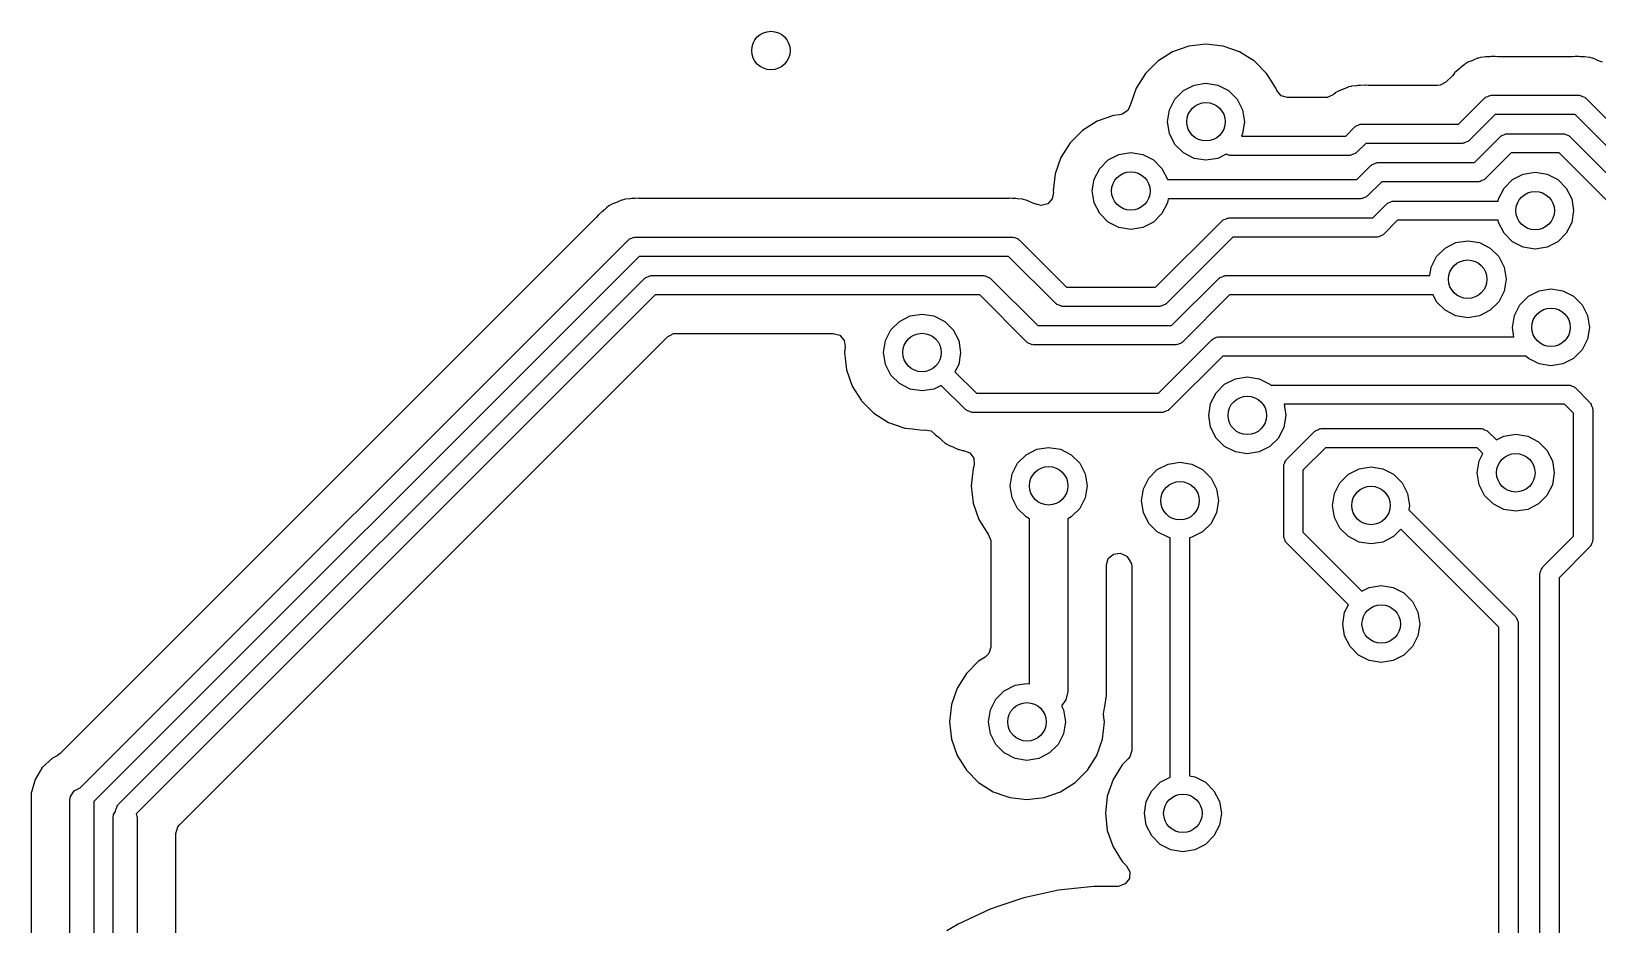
# Model space of a CAD drawing. Extents: x 0.71 to 7.56, y -5.16 to -0.79.
# Drawn here: x 3.692 to 4.333, y -2.52 to -2.154 of the extents above; entities that cross this region are included whole.
import ezdxf

# ---------------------------------------------------------------- set-up
doc = ezdxf.new("R2010")
doc.units = 0
doc.header["$MEASUREMENT"] = 0
doc.layers.add('BLACK', color=7, linetype='CONTINUOUS')

msp = doc.modelspace()

# ---------------------------------------------------------------- linework, layer by layer
at = {"layer": 'BLACK', "linetype": 'CONTINUOUS'}
for p, q in [((4.17246, -2.15925), (4.16541, -2.16004)), ((4.17952, -2.16004), (4.17246, -2.15925)), ((4.17246, -2.15925), (4.17246, -2.15925)), ((4.1587, -2.16239), (4.15269, -2.16617)), ((4.16541, -2.16004), (4.1587, -2.16239)), ((4.16541, -2.16004), (4.16541, -2.16004)), ((4.18622, -2.16239), (4.17952, -2.16004)), ((4.17952, -2.16004), (4.17952, -2.16004)), ((4.19224, -2.16617), (4.18622, -2.16239)), ((4.28172, -2.16579), (4.28156, -2.16586)), ((4.28358, -2.16494), (4.28172, -2.16579)), ((4.28376, -2.16491), (4.28358, -2.16494)), ((4.28358, -2.16494), (4.28358, -2.16494)), ((4.28478, -2.16466), (4.28376, -2.16491)), ((4.28495, -2.16459), (4.28478, -2.16466)), ((4.28699, -2.16444), (4.28495, -2.16459)), ((4.28495, -2.16459), (4.28495, -2.16459)), ((4.28716, -2.16442), (4.28699, -2.16444)), ((4.28778, -2.16434), (4.28716, -2.16442)), ((4.28839, -2.16434), (4.28778, -2.16434)), ((4.28857, -2.16433), (4.28839, -2.16434)), ((4.28909, -2.16429), (4.28857, -2.16433)), ((4.29061, -2.16419), (4.28909, -2.16429)), ((4.29079, -2.16423), (4.29061, -2.16419)), ((4.29061, -2.16419), (4.29061, -2.16419)), ((4.29183, -2.16434), (4.29079, -2.16423)), ((4.32242, -2.16434), (4.29183, -2.16434)), ((4.32346, -2.16423), (4.32242, -2.16434)), ((4.32364, -2.16419), (4.32346, -2.16423)), ((4.32499, -2.16428), (4.32364, -2.16419)), ((4.32364, -2.16419), (4.32364, -2.16419)), ((4.32568, -2.16433), (4.32499, -2.16428)), ((4.32585, -2.16434), (4.32568, -2.16433)), ((4.32647, -2.16434), (4.32585, -2.16434)), ((4.32708, -2.16442), (4.32647, -2.16434)), ((4.32726, -2.16444), (4.32708, -2.16442)), ((4.32929, -2.16459), (4.32726, -2.16444)), ((4.32947, -2.16466), (4.32929, -2.16459)), ((4.33048, -2.16491), (4.32947, -2.16466)), ((4.33067, -2.16494), (4.33048, -2.16491)), ((4.33253, -2.16579), (4.33067, -2.16494)), ((4.33067, -2.16494), (4.33067, -2.16494)), ((4.33269, -2.16586), (4.33253, -2.16579)), ((4.14767, -2.17119), (4.14389, -2.1772)), ((4.15269, -2.16617), (4.14767, -2.17119)), ((4.19726, -2.17119), (4.19224, -2.16617)), ((4.19853, -2.17322), (4.19726, -2.17119)), ((4.27338, -2.17198), (4.27064, -2.17472)), ((4.27404, -2.17117), (4.27338, -2.17198)), ((4.27414, -2.17101), (4.27404, -2.17117)), ((4.27568, -2.16967), (4.27414, -2.171)), ((4.27414, -2.171), (4.27414, -2.17101)), ((4.27581, -2.16955), (4.27568, -2.16967)), ((4.27625, -2.16911), (4.27581, -2.16955)), ((4.27674, -2.16874), (4.27625, -2.16911)), ((4.27688, -2.16863), (4.27674, -2.16874)), ((4.27801, -2.16765), (4.27688, -2.16863)), ((4.27842, -2.16729), (4.27801, -2.16765)), ((4.2786, -2.16722), (4.27842, -2.16729)), ((4.27842, -2.16729), (4.27842, -2.16729)), ((4.27949, -2.16668), (4.2786, -2.16722)), ((4.27964, -2.16657), (4.27949, -2.16668)), ((4.28156, -2.16586), (4.27964, -2.16657)), ((4.27964, -2.16657), (4.27964, -2.16657)), ((4.3346, -2.16657), (4.33269, -2.16586)), ((4.14389, -2.1772), (4.14154, -2.18391)), ((4.15972, -2.18171), (4.16321, -2.17822)), ((4.16321, -2.17822), (4.1676, -2.17599)), ((4.1676, -2.17599), (4.17246, -2.17522)), ((4.17246, -2.17522), (4.17733, -2.17599)), ((4.17733, -2.17599), (4.18172, -2.17822)), ((4.18172, -2.17822), (4.1852, -2.18171)), ((4.20104, -2.1772), (4.19853, -2.17322)), ((4.20125, -2.17781), (4.20104, -2.1772)), ((4.20104, -2.1772), (4.20104, -2.1772)), ((4.20142, -2.17823), (4.20125, -2.17781)), ((4.20322, -2.18031), (4.20142, -2.17823)), ((4.22649, -2.17849), (4.22559, -2.17903)), ((4.22664, -2.17838), (4.22649, -2.17849)), ((4.22856, -2.17767), (4.22664, -2.17838)), ((4.22664, -2.17838), (4.22664, -2.17838)), ((4.22872, -2.1776), (4.22856, -2.17767)), ((4.23058, -2.17675), (4.22872, -2.1776)), ((4.23076, -2.17672), (4.23058, -2.17675)), ((4.23058, -2.17675), (4.23058, -2.17675)), ((4.23058, -2.17675), (4.23058, -2.17675)), ((4.23177, -2.17647), (4.23076, -2.17672)), ((4.23195, -2.1764), (4.23177, -2.17647)), ((4.23399, -2.17625), (4.23195, -2.1764)), ((4.23416, -2.17624), (4.23399, -2.17625)), ((4.23477, -2.17615), (4.23416, -2.17624)), ((4.23539, -2.17615), (4.23477, -2.17615)), ((4.23477, -2.17615), (4.23477, -2.17615)), ((4.23477, -2.17615), (4.23477, -2.17615)), ((4.23557, -2.17614), (4.23539, -2.17615)), ((4.23565, -2.17614), (4.23557, -2.17614)), ((4.2376, -2.176), (4.23565, -2.17614)), ((4.23779, -2.17604), (4.2376, -2.176)), ((4.2376, -2.176), (4.2376, -2.176)), ((4.23883, -2.17615), (4.23779, -2.17604)), ((4.26719, -2.17615), (4.23883, -2.17615)), ((4.26823, -2.17604), (4.26719, -2.17615)), ((4.27064, -2.17472), (4.26823, -2.17604)), ((4.1414, -2.18416), (4.14049, -2.18631)), ((4.14148, -2.18417), (4.1414, -2.18416)), ((4.14154, -2.18391), (4.14148, -2.18417)), ((4.15749, -2.1861), (4.15972, -2.18171)), ((4.1852, -2.18171), (4.18744, -2.1861)), ((4.20586, -2.18108), (4.20322, -2.18031)), ((4.22132, -2.18108), (4.20586, -2.18108)), ((4.22201, -2.18103), (4.22132, -2.18108)), ((4.22452, -2.17989), (4.22201, -2.18103)), ((4.22542, -2.17911), (4.22452, -2.17989)), ((4.22559, -2.17903), (4.22542, -2.17911)), ((4.22542, -2.17911), (4.22542, -2.17911)), ((4.27574, -2.19192), (4.2864, -2.18126)), ((4.2864, -2.18126), (4.28668, -2.18111)), ((4.28668, -2.18111), (4.28687, -2.18086)), ((4.28687, -2.18086), (4.28775, -2.18057)), ((4.28775, -2.18057), (4.28857, -2.18015)), ((4.28857, -2.18015), (4.28888, -2.1802)), ((4.28888, -2.1802), (4.28919, -2.1801)), ((4.28919, -2.1801), (4.32506, -2.1801)), ((4.32506, -2.1801), (4.32536, -2.1802)), ((4.32536, -2.1802), (4.32568, -2.18015)), ((4.32568, -2.18015), (4.3265, -2.18057)), ((4.3265, -2.18057), (4.32738, -2.18086)), ((4.32738, -2.18086), (4.32756, -2.18111)), ((4.32756, -2.18111), (4.32785, -2.18126)), ((4.32785, -2.18126), (4.36105, -2.21446)), ((4.12795, -2.19072), (4.12194, -2.1945)), ((4.13466, -2.18837), (4.12795, -2.19072)), ((4.13725, -2.18808), (4.13466, -2.18837)), ((4.13823, -2.18787), (4.13725, -2.18808)), ((4.14049, -2.18631), (4.13823, -2.18787)), ((4.15672, -2.19096), (4.15749, -2.1861)), ((4.15749, -2.19583), (4.15672, -2.19096)), ((4.18744, -2.1861), (4.18821, -2.19096)), ((4.18821, -2.19096), (4.18744, -2.19583)), ((4.29082, -2.18798), (4.28016, -2.19864)), ((4.32343, -2.18798), (4.29082, -2.18798)), ((4.35433, -2.21888), (4.32343, -2.18798)), ((4.12194, -2.1945), (4.11692, -2.19952)), ((4.15972, -2.20022), (4.15749, -2.19583)), ((4.18744, -2.19583), (4.18692, -2.19685)), ((4.18692, -2.19685), (4.22962, -2.19685)), ((4.22962, -2.19685), (4.2334, -2.19307)), ((4.2334, -2.19307), (4.23368, -2.19292)), ((4.23368, -2.19292), (4.23387, -2.19267)), ((4.23387, -2.19267), (4.23475, -2.19238)), ((4.23475, -2.19238), (4.23557, -2.19196)), ((4.23557, -2.19196), (4.23588, -2.19201)), ((4.23588, -2.19201), (4.23618, -2.19192)), ((4.23618, -2.19192), (4.27574, -2.19192)), ((4.28227, -2.20766), (4.29292, -2.19701)), ((4.29292, -2.19701), (4.29321, -2.19686)), ((4.29321, -2.19686), (4.29339, -2.1966)), ((4.29339, -2.1966), (4.29427, -2.19632)), ((4.29427, -2.19632), (4.29509, -2.1959)), ((4.29509, -2.1959), (4.29541, -2.19595)), ((4.29541, -2.19595), (4.29571, -2.19585)), ((4.29571, -2.19585), (4.31854, -2.19585)), ((4.31854, -2.19585), (4.31884, -2.19595)), ((4.31884, -2.19595), (4.31915, -2.1959)), ((4.31915, -2.1959), (4.31998, -2.19632)), ((4.31998, -2.19632), (4.32085, -2.1966)), ((4.32085, -2.1966), (4.32104, -2.19686)), ((4.32104, -2.19686), (4.32132, -2.19701)), ((4.32132, -2.19701), (4.3453, -2.22099)), ((4.11692, -2.19952), (4.11314, -2.20553)), ((4.13685, -2.20431), (4.14171, -2.20354)), ((4.14171, -2.20354), (4.14658, -2.20431)), ((4.16321, -2.2037), (4.15972, -2.20022)), ((4.1676, -2.20594), (4.16321, -2.2037)), ((4.18072, -2.20422), (4.17733, -2.20594)), ((4.18085, -2.20426), (4.18072, -2.20422)), ((4.18167, -2.20468), (4.18085, -2.20426)), ((4.23269, -2.20426), (4.23187, -2.20468)), ((4.23356, -2.20397), (4.23269, -2.20426)), ((4.23375, -2.20372), (4.23356, -2.20397)), ((4.23403, -2.20357), (4.23375, -2.20372)), ((4.23782, -2.19979), (4.23403, -2.20357)), ((4.27737, -2.19979), (4.23782, -2.19979)), ((4.27768, -2.19969), (4.27737, -2.19979)), ((4.27799, -2.19974), (4.27768, -2.19969)), ((4.27881, -2.19932), (4.27799, -2.19974)), ((4.27969, -2.19904), (4.27881, -2.19932)), ((4.27987, -2.19878), (4.27969, -2.19904)), ((4.28016, -2.19864), (4.27987, -2.19878)), ((4.29734, -2.20373), (4.28668, -2.21438)), ((4.31691, -2.20373), (4.29734, -2.20373)), ((4.33858, -2.2254), (4.31691, -2.20373)), ((4.11314, -2.20553), (4.11079, -2.21223)), ((4.12674, -2.21442), (4.12897, -2.21003)), ((4.12897, -2.21003), (4.13246, -2.20655)), ((4.13246, -2.20655), (4.13685, -2.20431)), ((4.14658, -2.20431), (4.15097, -2.20655)), ((4.15097, -2.20655), (4.15445, -2.21003)), ((4.15445, -2.21003), (4.15669, -2.21442)), ((4.17246, -2.20671), (4.1676, -2.20594)), ((4.17733, -2.20594), (4.17246, -2.20671)), ((4.18198, -2.20463), (4.18167, -2.20468)), ((4.18229, -2.20472), (4.18198, -2.20463)), ((4.23125, -2.20472), (4.18229, -2.20472)), ((4.23155, -2.20463), (4.23125, -2.20472)), ((4.23187, -2.20468), (4.23155, -2.20463)), ((4.23417, -2.21457), (4.23992, -2.20882)), ((4.23992, -2.20882), (4.24021, -2.20867)), ((4.24021, -2.20867), (4.24039, -2.20842)), ((4.24039, -2.20842), (4.24127, -2.20813)), ((4.24127, -2.20813), (4.24209, -2.20771)), ((4.24209, -2.20771), (4.24241, -2.20776)), ((4.24241, -2.20776), (4.24271, -2.20766)), ((4.24271, -2.20766), (4.28227, -2.20766)), ((4.11079, -2.21223), (4.11, -2.21929)), ((4.11079, -2.21223), (4.11079, -2.21223)), ((4.12596, -2.21929), (4.12674, -2.21442)), ((4.15669, -2.21442), (4.15671, -2.21457)), ((4.15671, -2.21457), (4.23417, -2.21457)), ((4.24434, -2.21554), (4.23859, -2.22129)), ((4.2839, -2.21554), (4.24434, -2.21554)), ((4.2842, -2.21544), (4.2839, -2.21554)), ((4.28451, -2.21549), (4.2842, -2.21544)), ((4.28533, -2.21507), (4.28451, -2.21549)), ((4.28621, -2.21479), (4.28533, -2.21507)), ((4.2864, -2.21453), (4.28621, -2.21479)), ((4.28668, -2.21438), (4.2864, -2.21453)), ((4.29438, -2.21809), (4.29787, -2.21461)), ((4.29787, -2.21461), (4.30226, -2.21237)), ((4.30226, -2.21237), (4.30712, -2.2116)), ((4.30712, -2.2116), (4.31199, -2.21237)), ((4.31199, -2.21237), (4.31638, -2.21461)), ((4.31638, -2.21461), (4.31986, -2.21809)), ((3.93337, -2.22302), (3.93151, -2.22387)), ((3.93356, -2.223), (3.93337, -2.22302)), ((3.93337, -2.22302), (3.93337, -2.22302)), ((3.93457, -2.22274), (3.93356, -2.223)), ((3.93474, -2.22267), (3.93457, -2.22274)), ((3.93678, -2.22253), (3.93474, -2.22267)), ((3.93474, -2.22267), (3.93474, -2.22267)), ((3.93695, -2.22251), (3.93678, -2.22253)), ((3.93757, -2.22242), (3.93695, -2.22251)), ((3.93819, -2.22242), (3.93757, -2.22242)), ((3.93836, -2.22242), (3.93819, -2.22242)), ((3.93888, -2.22238), (3.93836, -2.22242)), ((3.9404, -2.22227), (3.93888, -2.22238)), ((3.94058, -2.22231), (3.9404, -2.22227)), ((3.9404, -2.22227), (3.9404, -2.22227)), ((3.94162, -2.22242), (3.94058, -2.22231)), ((4.09066, -2.22242), (3.94162, -2.22242)), ((4.0917, -2.22231), (4.09066, -2.22242)), ((4.09189, -2.22227), (4.0917, -2.22231)), ((4.09323, -2.22237), (4.09189, -2.22227)), ((4.09189, -2.22227), (4.09189, -2.22227)), ((4.09392, -2.22242), (4.09323, -2.22237)), ((4.0941, -2.22242), (4.09392, -2.22242)), ((4.09472, -2.22242), (4.0941, -2.22242)), ((4.09533, -2.22251), (4.09472, -2.22242)), ((4.0955, -2.22253), (4.09533, -2.22251)), ((4.09754, -2.22267), (4.0955, -2.22253)), ((4.09772, -2.22274), (4.09754, -2.22267)), ((4.09873, -2.223), (4.09772, -2.22274)), ((4.09892, -2.22302), (4.09873, -2.223)), ((4.10077, -2.22387), (4.09892, -2.22302)), ((4.09892, -2.22302), (4.09892, -2.22302)), ((4.10958, -2.22254), (4.10772, -2.22457)), ((4.11006, -2.21983), (4.10958, -2.22254)), ((4.11, -2.21929), (4.11, -2.21929)), ((4.11, -2.21929), (4.11006, -2.21983)), ((4.12674, -2.22416), (4.12596, -2.21929)), ((4.15696, -2.22244), (4.15669, -2.22416)), ((4.2358, -2.22244), (4.15696, -2.22244)), ((4.23611, -2.22234), (4.2358, -2.22244)), ((4.23642, -2.22239), (4.23611, -2.22234)), ((4.23724, -2.22197), (4.23642, -2.22239)), ((4.23812, -2.22169), (4.23724, -2.22197)), ((4.2383, -2.22143), (4.23812, -2.22169)), ((4.23859, -2.22129), (4.2383, -2.22143)), ((4.24779, -2.22388), (4.24861, -2.22346)), ((4.24861, -2.22346), (4.24893, -2.22351)), ((4.24893, -2.22351), (4.24923, -2.22341)), ((4.24923, -2.22341), (4.292, -2.22341)), ((4.292, -2.22341), (4.29215, -2.22248)), ((4.29215, -2.22248), (4.29438, -2.21809)), ((4.31986, -2.21809), (4.3221, -2.22248)), ((4.3221, -2.22248), (4.32287, -2.22735)), ((3.92383, -2.22925), (3.92317, -2.23006)), ((3.92393, -2.22909), (3.92383, -2.22925)), ((3.92547, -2.22775), (3.92393, -2.22909)), ((3.92393, -2.22909), (3.92393, -2.22909)), ((3.9256, -2.22763), (3.92547, -2.22775)), ((3.92604, -2.2272), (3.9256, -2.22763)), ((3.92654, -2.22682), (3.92604, -2.2272)), ((3.92667, -2.22672), (3.92654, -2.22682)), ((3.92727, -2.2262), (3.92667, -2.22672)), ((3.92821, -2.22538), (3.92727, -2.2262)), ((3.92839, -2.2253), (3.92821, -2.22538)), ((3.92821, -2.22538), (3.92821, -2.22538)), ((3.92928, -2.22477), (3.92839, -2.2253)), ((3.92944, -2.22465), (3.92928, -2.22477)), ((3.93135, -2.22394), (3.92944, -2.22465)), ((3.92944, -2.22465), (3.92944, -2.22465)), ((3.93151, -2.22387), (3.93135, -2.22394)), ((4.10093, -2.22394), (4.10077, -2.22387)), ((4.10285, -2.22465), (4.10093, -2.22394)), ((4.10287, -2.22466), (4.10285, -2.22465)), ((4.1029, -2.22467), (4.10287, -2.22466)), ((4.10317, -2.22478), (4.1029, -2.22467)), ((4.10318, -2.22475), (4.10317, -2.22478)), ((4.10506, -2.22526), (4.10318, -2.22475)), ((4.10772, -2.22457), (4.10506, -2.22526)), ((4.12897, -2.22855), (4.12674, -2.22416)), ((4.13246, -2.23203), (4.12897, -2.22855)), ((4.15445, -2.22855), (4.15097, -2.23203)), ((4.15669, -2.22416), (4.15445, -2.22855)), ((4.2407, -2.23031), (4.24645, -2.22456)), ((4.24645, -2.22456), (4.24673, -2.22442)), ((4.24673, -2.22442), (4.24692, -2.22416)), ((4.24692, -2.22416), (4.24779, -2.22388)), ((4.32287, -2.22735), (4.3221, -2.23222)), ((3.92317, -2.23006), (3.70366, -2.44958)), ((4.13685, -2.23427), (4.13246, -2.23203)), ((4.14171, -2.23504), (4.13685, -2.23427)), ((4.14658, -2.23427), (4.14171, -2.23504)), ((4.15097, -2.23203), (4.14658, -2.23427)), ((4.15186, -2.25866), (4.17905, -2.23147)), ((4.17905, -2.23147), (4.17933, -2.23132)), ((4.17933, -2.23132), (4.17952, -2.23107)), ((4.17952, -2.23107), (4.1804, -2.23078)), ((4.1804, -2.23078), (4.18122, -2.23036)), ((4.18122, -2.23036), (4.18153, -2.23041)), ((4.18153, -2.23041), (4.18184, -2.23031)), ((4.18184, -2.23031), (4.2407, -2.23031)), ((4.25086, -2.23129), (4.24511, -2.23704)), ((4.292, -2.23129), (4.25086, -2.23129)), ((4.29215, -2.23222), (4.292, -2.23129)), ((4.29438, -2.23661), (4.29215, -2.23222)), ((4.3221, -2.23222), (4.31986, -2.23661)), ((3.7119, -2.46363), (3.93619, -2.23934)), ((3.93619, -2.23934), (3.93648, -2.2392)), ((3.93648, -2.2392), (3.93666, -2.23894)), ((3.93666, -2.23894), (3.93754, -2.23866)), ((3.93754, -2.23866), (3.93836, -2.23824)), ((3.93836, -2.23824), (3.93867, -2.23829)), ((3.93867, -2.23829), (3.93898, -2.23819)), ((3.93898, -2.23819), (4.09331, -2.23819)), ((4.09331, -2.23819), (4.09361, -2.23829)), ((4.09361, -2.23829), (4.09392, -2.23824)), ((4.09392, -2.23824), (4.09474, -2.23866)), ((4.09474, -2.23866), (4.09562, -2.23894)), ((4.09562, -2.23894), (4.09581, -2.2392)), ((4.09581, -2.2392), (4.09609, -2.23934)), ((4.09609, -2.23934), (4.11541, -2.25866)), ((4.18347, -2.23819), (4.15627, -2.26538)), ((4.24233, -2.23819), (4.18347, -2.23819)), ((4.24263, -2.23809), (4.24233, -2.23819)), ((4.24294, -2.23814), (4.24263, -2.23809)), ((4.24376, -2.23772), (4.24294, -2.23814)), ((4.24464, -2.23744), (4.24376, -2.23772)), ((4.24483, -2.23718), (4.24464, -2.23744)), ((4.24511, -2.23704), (4.24483, -2.23718)), ((4.26679, -2.24614), (4.27027, -2.24266)), ((4.27027, -2.24266), (4.27466, -2.24042)), ((4.27466, -2.24042), (4.27953, -2.23965)), ((4.27953, -2.23965), (4.28439, -2.24042)), ((4.28439, -2.24042), (4.28878, -2.24266)), ((4.28878, -2.24266), (4.29227, -2.24614)), ((4.29787, -2.24009), (4.29438, -2.23661)), ((4.30226, -2.24233), (4.29787, -2.24009)), ((4.30712, -2.2431), (4.30226, -2.24233)), ((4.31199, -2.24233), (4.30712, -2.2431)), ((4.31638, -2.24009), (4.31199, -2.24233)), ((4.31986, -2.23661), (4.31638, -2.24009)), ((3.94061, -2.24606), (3.71752, -2.46915)), ((4.09168, -2.24606), (3.94061, -2.24606)), ((4.111, -2.26538), (4.09168, -2.24606)), ((4.26455, -2.25053), (4.26679, -2.24614)), ((4.29227, -2.24614), (4.2945, -2.25053)), ((3.72753, -2.47027), (3.94272, -2.25509)), ((3.94272, -2.25509), (3.943, -2.25495)), ((3.943, -2.25495), (3.94319, -2.25469)), ((3.94319, -2.25469), (3.94406, -2.2544)), ((3.94406, -2.2544), (3.94488, -2.25399)), ((3.94488, -2.25399), (3.9452, -2.25404)), ((3.9452, -2.25404), (3.9455, -2.25394)), ((3.9455, -2.25394), (4.0815, -2.25394)), ((4.0815, -2.25394), (4.0818, -2.25404)), ((4.0818, -2.25404), (4.08211, -2.25399)), ((4.08211, -2.25399), (4.08293, -2.2544)), ((4.08293, -2.2544), (4.08381, -2.25469)), ((4.08381, -2.25469), (4.084, -2.25495)), ((4.084, -2.25495), (4.08428, -2.25509)), ((4.08428, -2.25509), (4.1036, -2.27441)), ((4.15838, -2.27441), (4.1777, -2.25509)), ((4.1777, -2.25509), (4.17798, -2.25495)), ((4.17798, -2.25495), (4.17817, -2.25469)), ((4.17817, -2.25469), (4.17905, -2.2544)), ((4.17905, -2.2544), (4.17987, -2.25399)), ((4.17987, -2.25399), (4.18018, -2.25404)), ((4.18018, -2.25404), (4.18048, -2.25394)), ((4.18048, -2.25394), (4.26401, -2.25394)), ((4.26401, -2.25394), (4.26455, -2.25053)), ((4.2945, -2.25053), (4.29528, -2.2554)), ((4.29528, -2.2554), (4.2945, -2.26027)), ((3.94713, -2.26181), (3.73475, -2.47419)), ((4.07987, -2.26181), (3.94713, -2.26181)), ((4.09918, -2.28113), (4.07987, -2.26181)), ((4.11541, -2.25866), (4.15186, -2.25866)), ((4.18212, -2.26181), (4.1628, -2.28113)), ((4.26534, -2.26181), (4.18212, -2.26181)), ((4.26679, -2.26466), (4.26534, -2.26181)), ((4.2945, -2.26027), (4.29227, -2.26466)), ((4.30433, -2.26238), (4.30872, -2.26014)), ((4.30872, -2.26014), (4.31358, -2.25937)), ((4.31358, -2.25937), (4.31845, -2.26014)), ((4.31845, -2.26014), (4.32284, -2.26238)), ((4.11128, -2.26553), (4.111, -2.26538)), ((4.11147, -2.26578), (4.11128, -2.26553)), ((4.11234, -2.26607), (4.11147, -2.26578)), ((4.11316, -2.26649), (4.11234, -2.26607)), ((4.11348, -2.26644), (4.11316, -2.26649)), ((4.11378, -2.26654), (4.11348, -2.26644)), ((4.15349, -2.26654), (4.11378, -2.26654)), ((4.15379, -2.26644), (4.15349, -2.26654)), ((4.15411, -2.26649), (4.15379, -2.26644)), ((4.15493, -2.26607), (4.15411, -2.26649)), ((4.1558, -2.26578), (4.15493, -2.26607)), ((4.15599, -2.26553), (4.1558, -2.26578)), ((4.15627, -2.26538), (4.15599, -2.26553)), ((4.27027, -2.26814), (4.26679, -2.26466)), ((4.27466, -2.27038), (4.27027, -2.26814)), ((4.28878, -2.26814), (4.28439, -2.27038)), ((4.29227, -2.26466), (4.28878, -2.26814)), ((4.2986, -2.27025), (4.30084, -2.26586)), ((4.30084, -2.26586), (4.30433, -2.26238)), ((4.32284, -2.26238), (4.32632, -2.26586)), ((4.32632, -2.26586), (4.32856, -2.27025)), ((4.04356, -2.27616), (4.04704, -2.27267)), ((4.04704, -2.27267), (4.05143, -2.27044)), ((4.05143, -2.27044), (4.0563, -2.26967)), ((4.0563, -2.26967), (4.06117, -2.27044)), ((4.06117, -2.27044), (4.06556, -2.27267)), ((4.06556, -2.27267), (4.06904, -2.27616)), ((4.1036, -2.27441), (4.15838, -2.27441)), ((4.27953, -2.27115), (4.27466, -2.27038)), ((4.28439, -2.27038), (4.27953, -2.27115)), ((4.29783, -2.27512), (4.2986, -2.27025)), ((4.32856, -2.27025), (4.32933, -2.27512)), ((3.75243, -2.47881), (3.95223, -2.27901)), ((3.95223, -2.27901), (3.95465, -2.27769)), ((3.95465, -2.27769), (3.95568, -2.27758)), ((3.95568, -2.27758), (4.02, -2.27758)), ((4.02, -2.27758), (4.02264, -2.27835)), ((4.02264, -2.27835), (4.02444, -2.28043)), ((4.02444, -2.28043), (4.02486, -2.28301)), ((4.04055, -2.28541), (4.04132, -2.28055)), ((4.04132, -2.28055), (4.04356, -2.27616)), ((4.06904, -2.27616), (4.07128, -2.28055)), ((4.07128, -2.28055), (4.07205, -2.28541)), ((4.09947, -2.28127), (4.09918, -2.28113)), ((4.15299, -2.30207), (4.17491, -2.28016)), ((4.1628, -2.28113), (4.16251, -2.28127)), ((4.17491, -2.28016), (4.17519, -2.28001)), ((4.17519, -2.28001), (4.17538, -2.27976)), ((4.17538, -2.27976), (4.17625, -2.27947)), ((4.17625, -2.27947), (4.17707, -2.27905)), ((4.17707, -2.27905), (4.17739, -2.2791)), ((4.17739, -2.2791), (4.17769, -2.279)), ((4.17769, -2.279), (4.29845, -2.279)), ((4.29845, -2.279), (4.29783, -2.27512)), ((4.32856, -2.27999), (4.32632, -2.28438)), ((4.32933, -2.27512), (4.32856, -2.27999)), ((4.02486, -2.28301), (4.02458, -2.28541)), ((4.02458, -2.28541), (4.02458, -2.28541)), ((4.02458, -2.28541), (4.02538, -2.29247)), ((4.04132, -2.29028), (4.04055, -2.28541)), ((4.07205, -2.28541), (4.07128, -2.29028)), ((4.09965, -2.28153), (4.09947, -2.28127)), ((4.10053, -2.28182), (4.09965, -2.28153)), ((4.10135, -2.28224), (4.10053, -2.28182)), ((4.10167, -2.28219), (4.10135, -2.28224)), ((4.10197, -2.28228), (4.10167, -2.28219)), ((4.16001, -2.28228), (4.10197, -2.28228)), ((4.17932, -2.28688), (4.15741, -2.30879)), ((4.16031, -2.28219), (4.16001, -2.28228)), ((4.16063, -2.28224), (4.16031, -2.28219)), ((4.16145, -2.28182), (4.16063, -2.28224)), ((4.16233, -2.28153), (4.16145, -2.28182)), ((4.16251, -2.28127), (4.16233, -2.28153)), ((4.30334, -2.28688), (4.17932, -2.28688)), ((4.30433, -2.28786), (4.30334, -2.28688)), ((4.32632, -2.28438), (4.32284, -2.28786)), ((4.02538, -2.29247), (4.02538, -2.29247)), ((4.02538, -2.29247), (4.02772, -2.29917)), ((4.04356, -2.29467), (4.04132, -2.29028)), ((4.07128, -2.29028), (4.06974, -2.29329)), ((4.06974, -2.29329), (4.07852, -2.30207)), ((4.30872, -2.2901), (4.30433, -2.28786)), ((4.31358, -2.29087), (4.30872, -2.2901)), ((4.31845, -2.2901), (4.31358, -2.29087)), ((4.32284, -2.28786), (4.31845, -2.2901)), ((4.02772, -2.29917), (4.03134, -2.30493)), ((4.04704, -2.29815), (4.04356, -2.29467)), ((4.05143, -2.30039), (4.04704, -2.29815)), ((4.0563, -2.30116), (4.05143, -2.30039)), ((4.06117, -2.30039), (4.0563, -2.30116)), ((4.06418, -2.29886), (4.06117, -2.30039)), ((4.07411, -2.30879), (4.06418, -2.29886)), ((4.17661, -2.30189), (4.18009, -2.29841)), ((4.18009, -2.29841), (4.18448, -2.29617)), ((4.18448, -2.29617), (4.18935, -2.2954)), ((4.18935, -2.2954), (4.19422, -2.29617)), ((4.19422, -2.29617), (4.19861, -2.29841)), ((4.19861, -2.29841), (4.19894, -2.29874)), ((4.19894, -2.29874), (4.32079, -2.29874)), ((4.32079, -2.29874), (4.32109, -2.29884)), ((4.32109, -2.29884), (4.3214, -2.29879)), ((4.3214, -2.29879), (4.32223, -2.29921)), ((4.32223, -2.29921), (4.3231, -2.29949)), ((4.3231, -2.29949), (4.32329, -2.29975)), ((4.32329, -2.29975), (4.32357, -2.29989)), ((4.32357, -2.29989), (4.32954, -2.30586)), ((4.03134, -2.30493), (4.0315, -2.30519)), ((4.0315, -2.30519), (4.03653, -2.31021)), ((4.07852, -2.30207), (4.15299, -2.30207)), ((4.1736, -2.31115), (4.17437, -2.30628)), ((4.17437, -2.30628), (4.17661, -2.30189)), ((4.31916, -2.30661), (4.20438, -2.30661)), ((4.20438, -2.30661), (4.2051, -2.31115)), ((4.32281, -2.31027), (4.31916, -2.30661)), ((4.32954, -2.30586), (4.32968, -2.30614)), ((4.32968, -2.30614), (4.32994, -2.30633)), ((4.32994, -2.30633), (4.33022, -2.3072)), ((4.03653, -2.31021), (4.04254, -2.31399)), ((4.07439, -2.30893), (4.07411, -2.30879)), ((4.07458, -2.30919), (4.07439, -2.30893)), ((4.07545, -2.30948), (4.07458, -2.30919)), ((4.07628, -2.30989), (4.07545, -2.30948)), ((4.07659, -2.30984), (4.07628, -2.30989)), ((4.07689, -2.30994), (4.07659, -2.30984)), ((4.15462, -2.30994), (4.07689, -2.30994)), ((4.15493, -2.30984), (4.15462, -2.30994)), ((4.15524, -2.30989), (4.15493, -2.30984)), ((4.15606, -2.30948), (4.15524, -2.30989)), ((4.15694, -2.30919), (4.15606, -2.30948)), ((4.15713, -2.30893), (4.15694, -2.30919)), ((4.15741, -2.30879), (4.15713, -2.30893)), ((4.17437, -2.31602), (4.1736, -2.31115)), ((4.2051, -2.31115), (4.20433, -2.31602)), ((4.32281, -2.36059), (4.32281, -2.31027)), ((4.33022, -2.3072), (4.33064, -2.30803)), ((4.33064, -2.30803), (4.33059, -2.30834)), ((4.33059, -2.30834), (4.33069, -2.30864)), ((4.33069, -2.30864), (4.33069, -2.36222)), ((4.04254, -2.31399), (4.04924, -2.31633)), ((4.04924, -2.31633), (4.04924, -2.31633)), ((4.04924, -2.31633), (4.05237, -2.31669)), ((4.05237, -2.31669), (4.0563, -2.31713)), ((4.0563, -2.31713), (4.05731, -2.31701)), ((4.05731, -2.31701), (4.06002, -2.31749)), ((4.06002, -2.31749), (4.06154, -2.31885)), ((4.06154, -2.31885), (4.06162, -2.31878)), ((4.06162, -2.31878), (4.06185, -2.31904)), ((4.06185, -2.31904), (4.06339, -2.32038)), ((4.17661, -2.32041), (4.17437, -2.31602)), ((4.20433, -2.31602), (4.20209, -2.32041)), ((4.20539, -2.32919), (4.2169, -2.31769)), ((4.2169, -2.31769), (4.21718, -2.31754)), ((4.21718, -2.31754), (4.21737, -2.31729)), ((4.21737, -2.31729), (4.21825, -2.317)), ((4.21825, -2.317), (4.21907, -2.31658)), ((4.21907, -2.31658), (4.21938, -2.31663)), ((4.21938, -2.31663), (4.21969, -2.31654)), ((4.21969, -2.31654), (4.28502, -2.31654)), ((4.28502, -2.31654), (4.28532, -2.31663)), ((4.28532, -2.31663), (4.28564, -2.31658)), ((4.28564, -2.31658), (4.28646, -2.317)), ((4.28646, -2.317), (4.28733, -2.31729)), ((4.28733, -2.31729), (4.28752, -2.31754)), ((4.28752, -2.31754), (4.2878, -2.31769)), ((4.2878, -2.31769), (4.29132, -2.3212)), ((4.29433, -2.31967), (4.29919, -2.3189)), ((4.29919, -2.3189), (4.30406, -2.31967)), ((4.06339, -2.32038), (4.06352, -2.3205)), ((4.06352, -2.3205), (4.06395, -2.32094)), ((4.06395, -2.32094), (4.06395, -2.32094)), ((4.06395, -2.32094), (4.06395, -2.32094)), ((4.06395, -2.32094), (4.06445, -2.32131)), ((4.06445, -2.32131), (4.06459, -2.32142)), ((4.06459, -2.32142), (4.06579, -2.32246)), ((4.06579, -2.32246), (4.06613, -2.32275)), ((4.06613, -2.32275), (4.0663, -2.32283)), ((4.0663, -2.32283), (4.0672, -2.32336)), ((4.0672, -2.32336), (4.06735, -2.32348)), ((4.06735, -2.32348), (4.06926, -2.32419)), ((4.06926, -2.32419), (4.06942, -2.32426)), ((4.06942, -2.32426), (4.07029, -2.32466)), ((4.07029, -2.32466), (4.07128, -2.32511)), ((4.07128, -2.32511), (4.07128, -2.32511)), ((4.07128, -2.32511), (4.07128, -2.32511)), ((4.07128, -2.32511), (4.07147, -2.32513)), ((4.07147, -2.32513), (4.07248, -2.32539)), ((4.07248, -2.32539), (4.07266, -2.32546)), ((4.07266, -2.32546), (4.07323, -2.3255)), ((4.07323, -2.3255), (4.07581, -2.32646)), ((4.09883, -2.32723), (4.10322, -2.325)), ((4.10322, -2.325), (4.10808, -2.32423)), ((4.10808, -2.32423), (4.11295, -2.325)), ((4.11295, -2.325), (4.11734, -2.32723)), ((4.18009, -2.32389), (4.17661, -2.32041)), ((4.18448, -2.32613), (4.18009, -2.32389)), ((4.19861, -2.32389), (4.19422, -2.32613)), ((4.20209, -2.32041), (4.19861, -2.32389)), ((4.22132, -2.32441), (4.21212, -2.33361)), ((4.28339, -2.32441), (4.22132, -2.32441)), ((4.28575, -2.32677), (4.28339, -2.32441)), ((4.29132, -2.3212), (4.29433, -2.31967)), ((4.30406, -2.31967), (4.30845, -2.32191)), ((4.30845, -2.32191), (4.31193, -2.32539)), ((4.31193, -2.32539), (4.31417, -2.32978)), ((4.07581, -2.32646), (4.07746, -2.32866)), ((4.07749, -2.33198), (4.07716, -2.33292)), ((4.07746, -2.32866), (4.07765, -2.33141)), ((4.07765, -2.33141), (4.07749, -2.33198)), ((4.09311, -2.33511), (4.09534, -2.33072)), ((4.09534, -2.33072), (4.09883, -2.32723)), ((4.11734, -2.32723), (4.12082, -2.33072)), ((4.12082, -2.33072), (4.12306, -2.33511)), ((4.15255, -2.33334), (4.15694, -2.33111)), ((4.15694, -2.33111), (4.16181, -2.33033)), ((4.16181, -2.33033), (4.16668, -2.33111)), ((4.16668, -2.33111), (4.17107, -2.33334)), ((4.18935, -2.3269), (4.18448, -2.32613)), ((4.19422, -2.32613), (4.18935, -2.3269)), ((4.20424, -2.33198), (4.20434, -2.33168)), ((4.20424, -2.36057), (4.20424, -2.33198)), ((4.20429, -2.33136), (4.20471, -2.33054)), ((4.20434, -2.33168), (4.20429, -2.33136)), ((4.20471, -2.33054), (4.20499, -2.32966)), ((4.20499, -2.32966), (4.20525, -2.32948)), ((4.20525, -2.32948), (4.20539, -2.32919)), ((4.2351, -2.33303), (4.23997, -2.33226)), ((4.23997, -2.33226), (4.24484, -2.33303)), ((4.28344, -2.33465), (4.28422, -2.32978)), ((4.28422, -2.32978), (4.28575, -2.32677)), ((4.31417, -2.32978), (4.31494, -2.33465)), ((4.07716, -2.33292), (4.07637, -2.33997)), ((4.07716, -2.33292), (4.07716, -2.33292)), ((4.09234, -2.33997), (4.09311, -2.33511)), ((4.12306, -2.33511), (4.12383, -2.33997)), ((4.14683, -2.34122), (4.14907, -2.33683)), ((4.14907, -2.33683), (4.15255, -2.33334)), ((4.17107, -2.33334), (4.17455, -2.33683)), ((4.17455, -2.33683), (4.17679, -2.34122)), ((4.21212, -2.33361), (4.21212, -2.35894)), ((4.22499, -2.34315), (4.22723, -2.33876)), ((4.22723, -2.33876), (4.23071, -2.33527)), ((4.23071, -2.33527), (4.2351, -2.33303)), ((4.24484, -2.33303), (4.24923, -2.33527)), ((4.24923, -2.33527), (4.25271, -2.33876)), ((4.25271, -2.33876), (4.25495, -2.34315)), ((4.28422, -2.33951), (4.28344, -2.33465)), ((4.31494, -2.33465), (4.31417, -2.33951)), ((4.07637, -2.33997), (4.07637, -2.33997)), ((4.07637, -2.33997), (4.07716, -2.34703)), ((4.09311, -2.34484), (4.09234, -2.33997)), ((4.09534, -2.34923), (4.09311, -2.34484)), ((4.12306, -2.34484), (4.12082, -2.34923)), ((4.12383, -2.33997), (4.12306, -2.34484)), ((4.14606, -2.34608), (4.14683, -2.34122)), ((4.17679, -2.34122), (4.17756, -2.34608)), ((4.22422, -2.34801), (4.22499, -2.34315)), ((4.25495, -2.34315), (4.25572, -2.34801)), ((4.28645, -2.3439), (4.28422, -2.33951)), ((4.28994, -2.34739), (4.28645, -2.3439)), ((4.31193, -2.3439), (4.30845, -2.34739)), ((4.31417, -2.33951), (4.31193, -2.3439)), ((4.07716, -2.34703), (4.07716, -2.34703)), ((4.07716, -2.34703), (4.07951, -2.35373)), ((4.09883, -2.35271), (4.09534, -2.34923)), ((4.12082, -2.34923), (4.11734, -2.35271)), ((4.14683, -2.35095), (4.14606, -2.34608)), ((4.14907, -2.35534), (4.14683, -2.35095)), ((4.17679, -2.35095), (4.17455, -2.35534)), ((4.17756, -2.34608), (4.17679, -2.35095)), ((4.22499, -2.35288), (4.22422, -2.34801)), ((4.25572, -2.34801), (4.25542, -2.34986)), ((4.25542, -2.34986), (4.29904, -2.39348)), ((4.29433, -2.34962), (4.28994, -2.34739)), ((4.29919, -2.35039), (4.29433, -2.34962)), ((4.30406, -2.34962), (4.29919, -2.35039)), ((4.30845, -2.34739), (4.30406, -2.34962)), ((4.07951, -2.35373), (4.08188, -2.35751)), ((4.08188, -2.35751), (4.08308, -2.35942)), ((4.10021, -2.35342), (4.09883, -2.35271)), ((4.10021, -2.421), (4.10021, -2.35342)), ((4.11734, -2.35271), (4.11596, -2.35342)), ((4.11596, -2.35342), (4.11596, -2.4242)), ((4.15255, -2.35882), (4.14907, -2.35534)), ((4.17455, -2.35534), (4.17107, -2.35882)), ((4.22723, -2.35727), (4.22499, -2.35288)), ((4.23071, -2.36075), (4.22723, -2.35727)), ((4.2522, -2.35777), (4.24923, -2.36075)), ((4.29232, -2.39789), (4.2522, -2.35777)), ((4.08308, -2.35942), (4.08329, -2.35975)), ((4.08329, -2.35975), (4.08338, -2.35986)), ((4.08338, -2.35986), (4.08341, -2.35995)), ((4.08341, -2.35995), (4.08343, -2.35998)), ((4.08343, -2.35998), (4.08343, -2.35998)), ((4.08343, -2.35998), (4.08442, -2.36241)), ((4.08442, -2.36241), (4.08444, -2.3629)), ((4.08444, -2.3629), (4.08444, -2.40596)), ((4.15694, -2.36106), (4.15255, -2.35882)), ((4.15787, -2.36121), (4.15694, -2.36106)), ((4.15787, -2.45917), (4.15787, -2.36121)), ((4.16668, -2.36106), (4.16575, -2.36121)), ((4.16575, -2.36121), (4.16575, -2.4587)), ((4.17107, -2.35882), (4.16668, -2.36106)), ((4.20434, -2.36087), (4.20424, -2.36057)), ((4.20429, -2.36119), (4.20434, -2.36087)), ((4.20471, -2.36201), (4.20429, -2.36119)), ((4.20499, -2.36289), (4.20471, -2.36201)), ((4.20525, -2.36307), (4.20499, -2.36289)), ((4.20539, -2.36336), (4.20525, -2.36307)), ((4.23071, -2.38867), (4.20539, -2.36336)), ((4.21212, -2.35894), (4.23627, -2.3831)), ((4.2351, -2.36299), (4.23071, -2.36075)), ((4.23997, -2.36376), (4.2351, -2.36299)), ((4.24484, -2.36299), (4.23997, -2.36376)), ((4.24923, -2.36075), (4.24484, -2.36299)), ((4.31021, -2.3732), (4.32281, -2.36059)), ((4.33022, -2.36366), (4.32994, -2.36454)), ((4.33064, -2.36284), (4.33022, -2.36366)), ((4.33069, -2.36222), (4.33059, -2.36253)), ((4.33059, -2.36253), (4.33064, -2.36284)), ((4.13173, -2.37235), (4.1325, -2.36971)), ((4.1325, -2.36971), (4.13458, -2.36791)), ((4.13458, -2.36791), (4.1373, -2.36752)), ((4.1373, -2.36752), (4.1398, -2.36866)), ((4.1398, -2.36866), (4.14006, -2.3689)), ((4.14006, -2.3689), (4.14068, -2.36952)), ((4.14068, -2.36952), (4.14199, -2.37193)), ((4.32954, -2.36501), (4.31693, -2.37762)), ((4.32968, -2.36473), (4.32954, -2.36501)), ((4.32994, -2.36454), (4.32968, -2.36473)), ((4.13173, -2.42575), (4.13173, -2.37235)), ((4.14199, -2.37193), (4.14211, -2.37297)), ((4.14211, -2.37297), (4.14211, -2.44831)), ((4.30906, -2.37598), (4.30915, -2.37568)), ((4.30906, -4.54393), (4.30906, -2.37598)), ((4.3091, -2.37537), (4.30952, -2.37455)), ((4.30915, -2.37568), (4.3091, -2.37537)), ((4.30952, -2.37455), (4.30981, -2.37367)), ((4.30981, -2.37367), (4.31006, -2.37348)), ((4.31006, -2.37348), (4.31021, -2.3732)), ((4.23627, -2.3831), (4.23928, -2.38157)), ((4.23928, -2.38157), (4.24415, -2.3808)), ((4.24415, -2.3808), (4.24902, -2.38157)), ((4.24902, -2.38157), (4.25341, -2.3838)), ((4.31693, -2.37762), (4.31693, -4.54393)), ((4.22917, -2.39168), (4.23071, -2.38867)), ((4.25341, -2.3838), (4.25689, -2.38729)), ((4.25689, -2.38729), (4.25913, -2.39168)), ((4.2284, -2.39654), (4.22917, -2.39168)), ((4.25913, -2.39168), (4.2599, -2.39654)), ((4.29904, -2.39348), (4.29919, -2.39376)), ((4.29919, -2.39376), (4.29944, -2.39395)), ((4.29944, -2.39395), (4.29973, -2.39482)), ((4.29973, -2.39482), (4.30015, -2.39564)), ((4.30015, -2.39564), (4.3001, -2.39596)), ((4.3001, -2.39596), (4.3002, -2.39626)), ((4.3002, -2.39626), (4.3002, -2.94213)), ((4.22917, -2.40141), (4.2284, -2.39654)), ((4.23141, -2.4058), (4.22917, -2.40141)), ((4.25913, -2.40141), (4.25689, -2.4058)), ((4.2599, -2.39654), (4.25913, -2.40141)), ((4.29232, -2.93819), (4.29232, -2.39789)), ((4.08367, -2.4086), (4.08216, -2.41009)), ((4.08444, -2.40596), (4.08367, -2.4086)), ((4.23489, -2.40928), (4.23141, -2.4058)), ((4.23928, -2.41152), (4.23489, -2.40928)), ((4.25341, -2.40928), (4.24902, -2.41152)), ((4.25689, -2.4058), (4.25341, -2.40928)), ((4.07944, -2.4118), (4.07442, -2.41682)), ((4.08216, -2.41009), (4.07944, -2.4118)), ((4.07944, -2.4118), (4.07944, -2.4118)), ((4.24415, -2.41229), (4.23928, -2.41152)), ((4.24902, -2.41152), (4.24415, -2.41229)), ((4.07442, -2.41682), (4.07064, -2.42283)), ((4.08996, -2.42385), (4.09435, -2.42162)), ((4.09435, -2.42162), (4.09921, -2.42085)), ((4.09921, -2.42085), (4.10021, -2.421)), ((4.07064, -2.42283), (4.06829, -2.42954)), ((4.08424, -2.43173), (4.08647, -2.42734)), ((4.08647, -2.42734), (4.08996, -2.42385)), ((4.11518, -2.42762), (4.1133, -2.42998)), ((4.11596, -2.4242), (4.11518, -2.42762)), ((4.13112, -2.43037), (4.13173, -2.42575)), ((4.06829, -2.42954), (4.0675, -2.43659)), ((4.06829, -2.42954), (4.06829, -2.42954)), ((4.08346, -2.43659), (4.08424, -2.43173)), ((4.1133, -2.42998), (4.11419, -2.43173)), ((4.11419, -2.43173), (4.11496, -2.43659)), ((4.13056, -2.43331), (4.1309, -2.4309)), ((4.13073, -2.43483), (4.13056, -2.43331)), ((4.13093, -2.43659), (4.13073, -2.43483)), ((4.1309, -2.4309), (4.13112, -2.43037)), ((4.0675, -2.43659), (4.0675, -2.43659)), ((4.0675, -2.43659), (4.06829, -2.44365)), ((4.08424, -2.44146), (4.08346, -2.43659)), ((4.11496, -2.43659), (4.11419, -2.44146)), ((4.13013, -2.44365), (4.13093, -2.43659)), ((4.13093, -2.43659), (4.13093, -2.43659)), ((4.06829, -2.44365), (4.06829, -2.44365)), ((4.06829, -2.44365), (4.07064, -2.45036)), ((4.08647, -2.44585), (4.08424, -2.44146)), ((4.08996, -2.44933), (4.08647, -2.44585)), ((4.11195, -2.44585), (4.10847, -2.44933)), ((4.11419, -2.44146), (4.11195, -2.44585)), ((4.12779, -2.45036), (4.13013, -2.44365)), ((4.13013, -2.44365), (4.13013, -2.44365)), ((3.70056, -2.45144), (3.6964, -2.45532)), ((3.70245, -2.45046), (3.70056, -2.45144)), ((3.70366, -2.44958), (3.70245, -2.45046)), ((4.07064, -2.45036), (4.07376, -2.45532)), ((4.09435, -2.45157), (4.08996, -2.44933)), ((4.09921, -2.45234), (4.09435, -2.45157)), ((4.10408, -2.45157), (4.09921, -2.45234)), ((4.10847, -2.44933), (4.10408, -2.45157)), ((4.12401, -2.45637), (4.12779, -2.45036)), ((4.14068, -2.45176), (4.1382, -2.45424)), ((4.14133, -2.45095), (4.14068, -2.45176)), ((4.14211, -2.44831), (4.14133, -2.45095)), ((3.69344, -2.46018), (3.69197, -2.46543)), ((3.6964, -2.45532), (3.69344, -2.46018)), ((3.69344, -2.46018), (3.69344, -2.46018)), ((3.69344, -2.46018), (3.69344, -2.46018)), ((4.07376, -2.45532), (4.07442, -2.45637)), ((4.07442, -2.45637), (4.07944, -2.46139)), ((4.11899, -2.46139), (4.12401, -2.45637)), ((4.13442, -2.46025), (4.13207, -2.46696)), ((4.1382, -2.45424), (4.13442, -2.46025)), ((4.15374, -2.46128), (4.15787, -2.45917)), ((4.16575, -2.4587), (4.16786, -2.45904)), ((4.16786, -2.45904), (4.17225, -2.46128)), ((3.69197, -2.46543), (3.69191, -2.46566)), ((3.69191, -2.46566), (3.69191, -2.89339)), ((3.70788, -2.46712), (3.70938, -2.46478)), ((3.70938, -2.46478), (3.7119, -2.46363)), ((3.7119, -2.46363), (3.7119, -2.46363)), ((4.07944, -2.46139), (4.08545, -2.46517)), ((4.08545, -2.46517), (4.09057, -2.46696)), ((4.09057, -2.46696), (4.09216, -2.46751)), ((4.10627, -2.46751), (4.11297, -2.46517)), ((4.11297, -2.46517), (4.11899, -2.46139)), ((4.13207, -2.46696), (4.13128, -2.47402)), ((4.13207, -2.46696), (4.13207, -2.46696)), ((4.14801, -2.46915), (4.15025, -2.46476)), ((4.15025, -2.46476), (4.15374, -2.46128)), ((4.17225, -2.46128), (4.17573, -2.46476)), ((4.17573, -2.46476), (4.17797, -2.46915)), ((3.70768, -2.4685), (3.70788, -2.46712)), ((3.70768, -2.90434), (3.70768, -2.4685)), ((3.71752, -2.46915), (3.71752, -2.90434)), ((3.72559, -2.47446), (3.72638, -2.47323)), ((3.72638, -2.47306), (3.72648, -2.47276)), ((3.72638, -2.47323), (3.72638, -2.47306)), ((3.72643, -2.47244), (3.72684, -2.47162)), ((3.72648, -2.47276), (3.72643, -2.47244)), ((3.72684, -2.47162), (3.72713, -2.47074)), ((3.72713, -2.47074), (3.72739, -2.47056)), ((3.72739, -2.47056), (3.72753, -2.47027)), ((4.09216, -2.46751), (4.09216, -2.46751)), ((4.09216, -2.46751), (4.09921, -2.46831)), ((4.09921, -2.46831), (4.10627, -2.46751)), ((4.09921, -2.46831), (4.09921, -2.46831)), ((4.09921, -2.46831), (4.09921, -2.46831)), ((4.10627, -2.46751), (4.10627, -2.46751)), ((4.10627, -2.46751), (4.10627, -2.46751)), ((4.14724, -2.47402), (4.14801, -2.46915)), ((4.17797, -2.46915), (4.17874, -2.47402)), ((3.72539, -2.47584), (3.72559, -2.47446)), ((3.72539, -2.85236), (3.72539, -2.47584)), ((3.73475, -2.47419), (3.73524, -2.47584)), ((3.73524, -2.47584), (3.73524, -2.85032)), ((3.751, -2.48226), (3.75178, -2.47962)), ((3.75178, -2.47962), (3.75243, -2.47881)), ((4.13128, -2.47402), (4.13128, -2.47402)), ((4.13128, -2.47402), (4.13207, -2.48107)), ((4.14801, -2.47888), (4.14724, -2.47402)), ((4.15025, -2.48327), (4.14801, -2.47888)), ((4.17797, -2.47888), (4.17573, -2.48327)), ((4.17874, -2.47402), (4.17797, -2.47888)), ((3.751, -2.84177), (3.751, -2.48226)), ((4.13207, -2.48107), (4.13207, -2.48107)), ((4.13207, -2.48107), (4.13442, -2.48778)), ((4.15374, -2.48676), (4.15025, -2.48327)), ((4.17573, -2.48327), (4.17225, -2.48676)), ((4.13442, -2.48778), (4.1382, -2.49379)), ((4.15813, -2.48899), (4.15374, -2.48676)), ((4.16299, -2.48976), (4.15813, -2.48899)), ((4.16786, -2.48899), (4.16299, -2.48976)), ((4.17225, -2.48676), (4.16786, -2.48899)), ((4.1382, -2.49379), (4.13999, -2.49558)), ((4.13999, -2.49558), (4.14131, -2.498)), ((4.14131, -2.498), (4.14111, -2.50074)), ((4.1266, -2.50392), (4.11217, -2.50549)), ((4.13654, -2.50392), (4.1266, -2.50392)), ((4.13689, -2.5039), (4.13654, -2.50392)), ((4.13946, -2.50294), (4.13689, -2.5039)), ((4.14111, -2.50074), (4.13946, -2.50294)), ((4.09799, -2.50861), (4.08735, -2.51219)), ((4.11217, -2.50549), (4.09799, -2.50861)), ((4.08423, -2.51324), (4.07106, -2.51934)), ((4.08735, -2.51219), (4.08423, -2.51324)), ((4.08423, -2.51324), (4.08423, -2.51324)), ((4.08423, -2.51324), (4.08423, -2.51324)), ((4.07106, -2.51934), (4.06644, -2.52211)), ((4.07106, -2.51934), (4.07106, -2.51934))]:
    msp.add_line(p, q, dxfattribs=at)
at = {"layer": 'BLACK'}
for centre in [(3.99447, -2.16181), (4.17246, -2.19096), (4.14171, -2.21929), (4.30712, -2.22735), (4.27953, -2.2554), (4.31358, -2.27512), (4.0563, -2.28541), (4.18935, -2.31115), (4.10808, -2.33997), (4.29919, -2.33465), (4.16181, -2.34608), (4.23997, -2.34801), (4.24415, -2.39654), (4.09921, -2.43659), (4.16299, -2.47402)]:
    msp.add_circle(centre, 0.00787, dxfattribs=at)

doc.saveas('drawing.dxf')
